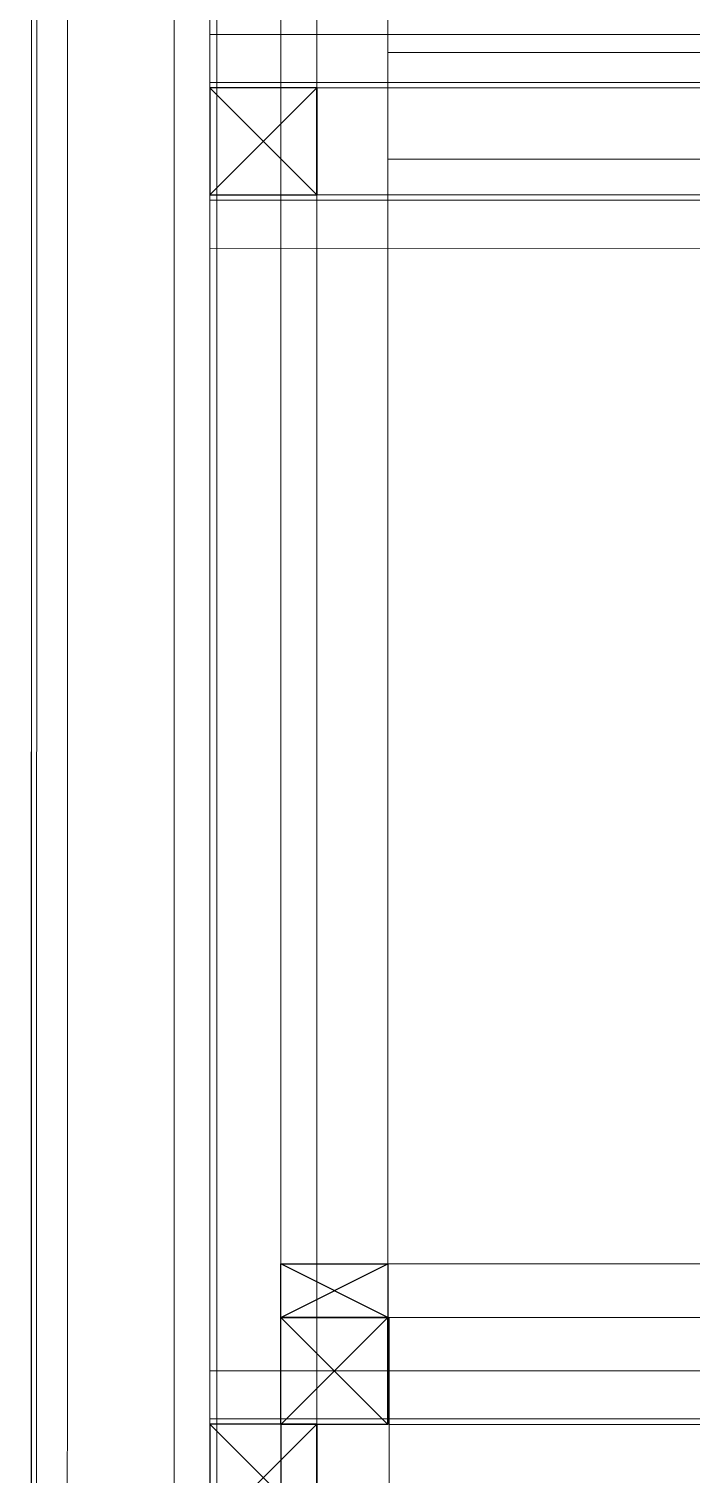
# Model space of a CAD drawing. Header units: millimetres. Extents: x -159872 to 386485, y -250577 to 158966.
# Drawn here: x 368140.5 to 368326.4, y 12854.4 to 13260 of the extents above; entities that cross this region are included whole.
import ezdxf

# ---------------------------------------------------------------- set-up
doc = ezdxf.new("R2010")
doc.units = ezdxf.units.MM
for name, color, linetype, lineweight in [('LDS-equipment-kitchen equipment', 3, 'Continuous', 13), ('WS-Fabs', 252, 'Continuous', 13), ('WS-FRAME HIDDEN', 68, 'Continuous', 5)]:
    doc.layers.add(name, color=color, linetype=linetype, lineweight=lineweight)

# ---------------------------------------------------------------- blocks, each defined once
blk = doc.blocks.new('30 X 30 HIDDEN SECTION_3')
at = {"layer": 'WS-FRAME HIDDEN', "color": 7, "lineweight": 25}
blk.add_polyline3d([(0, -30, 0), (-30, -30, 0), (-30, 0, 0), (0, 0, 0), (0, -30, 0)], dxfattribs=at)
at = {"layer": 'WS-FRAME HIDDEN', "color": 7, "lineweight": 25, "transparency": 33554687}
for points in [[(-30, 0, 0), (0, -30, 0)], [(-30, -30, 0), (0, 0, 0)], [(-30, -30, 0), (0, -30, 0)]]:
    blk.add_polyline3d(points, dxfattribs=at)
blk = doc.blocks.new('30 x 15_1')
at = {"layer": 'WS-FRAME HIDDEN', "color": 7, "lineweight": 25}
blk.add_polyline3d([(0, 0, 0), (-15, 0, 0), (-15, 30, 0), (0, 30, 0), (0, 0, 0)], dxfattribs=at)
at = {"layer": 'WS-FRAME HIDDEN', "color": 7, "lineweight": 25, "transparency": 33554687}
for points in [[(-15, 30, 0), (0, 0, 0)], [(-15, 0, 0), (0, 30, 0)]]:
    blk.add_polyline3d(points, dxfattribs=at)
blk = doc.blocks.new('Group-326')
at = {"layer": 'LDS-equipment-kitchen equipment', "color": 7, "lineweight": 5}
blk.add_line((307467.79, 50095.92), (307467.8, 44196.24), dxfattribs=at)
at = {"layer": 'LDS-equipment-kitchen equipment', "color": 7, "linetype": 'Continuous', "lineweight": 5, "flags": 128}
for points in [[(307519.78, 47537.99), (307519.77, 50085.92), (307507.77, 50085.92), (307507.78, 47537.99), (307519.78, 47537.99)], [(307537.77, 50085.92), (307537.72, 44206.23), (307519.72, 44206.23), (307519.77, 50085.92), (307537.77, 50085.92)]]:
    blk.add_lwpolyline(points, close=True, dxfattribs=at)
at = {"layer": 'LDS-equipment-kitchen equipment', "color": 7, "lineweight": 5, "flags": 128}
for points in [[(307537.77, 50055.92), (307537.77, 49370.92), (307567.77, 49370.92), (307567.77, 50055.92), (307537.77, 50055.92)], [(307567.77, 49680.92), (307567.77, 49710.92), (308332.79, 49710.91), (308332.79, 49680.92), (307567.77, 49680.92)], [(307567.77, 49355.92), (307567.77, 49370.93), (308332.78, 49370.92), (308332.78, 49355.92), (307567.77, 49355.92)], [(307568.09, 49355.91), (307568.09, 49325.91), (308332.8, 49325.92), (308332.8, 49355.92), (307568.09, 49355.91)], [(307568.09, 48585.94), (307568.09, 49325.92), (307537.8, 49325.98), (307537.78, 48585.94), (307568.09, 48585.94)]]:
    blk.add_lwpolyline(points, close=True, dxfattribs=at)
at = {"layer": 'LDS-equipment-kitchen equipment', "color": 7, "extrusion": (0, 0, -1), "xscale": -1, "rotation": 270.0000000053317}
for name, p in [('30 x 15_1', (-307567.77, 49370.92)), ('30 X 30 HIDDEN SECTION_3', (-307537.77, 49355.92))]:
    blk.add_blockref(name, p, dxfattribs=at)
blk = doc.blocks.new('A$C7a11c87d')
at = {"layer": 'WS-Fabs', "color": 7, "lineweight": 5, "transparency": 33554687}
for points in [[(-177.98, 400.82, 0), (5701.67, 400.06, 0)], [(5700.16, 398.56, 0), (-176.48, 399.34, 0)]]:
    blk.add_polyline3d(points, dxfattribs=at)
at = {"layer": 'WS-Fabs', "color": 7, "lineweight": 5}
for points in [[(4941.61, 350.04, 0), (4943.11, 350.04, 0), (4943.09, 15.04, 0), (4941.59, 15.04, 0), (4941.61, 350.04, 0)], [(4941.61, 350.04, 0), (4956.61, 350.04, 0), (4956.59, 20.04, 0)], [(4941.59, 15.04, 0), (4941.61, 350.04, 0)], [(5286.61, 350.02, 0), (5271.61, 350.03, 0), (5271.59, 20.03, 0)], [(5286.59, 15.02, 0), (5286.61, 350.02, 0)], [(5286.61, 350.02, 0), (5285.11, 350.02, 0), (5285.09, 15.02, 0), (5286.59, 15.02, 0), (5286.61, 350.02, 0)], [(5316.61, 350.02, 0), (5318.11, 350.02, 0), (5318.09, 15.02, 0), (5316.59, 15.02, 0), (5316.61, 350.02, 0)], [(5316.61, 350.02, 0), (5331.61, 350.02, 0), (5331.59, 20.02, 0)], [(5316.59, 15.02, 0), (5316.61, 350.02, 0)]]:
    blk.add_polyline3d(points, dxfattribs=at)
at = {"layer": 'WS-FRAME HIDDEN', "color": 7, "lineweight": 5}
for points in [[(5691.61, 350.02, 0), (2661.61, 350.18, 0), (2661.62, 390.17, 0), (5691.62, 389.99, 0), (5691.61, 350.02, 0)], [(4941.61, 350.04, 0), (5661.61, 350, 0), (5661.61, 320, 0), (4941.61, 320.04, 0), (4941.61, 350.04, 0)]]:
    blk.add_polyline3d(points, dxfattribs=at)
at = {"layer": 'WS-FRAME HIDDEN', "color": 7, "extrusion": (0, 0, -1), "rotation": 0.003365612959873085}
for p in [(-4911.61, 350.05), (-5286.61, 350.02)]:
    blk.add_blockref('30 X 30 HIDDEN SECTION_3', p, dxfattribs=at)
blk = doc.blocks.new('Group-338')
at = {"layer": 'LDS-equipment-kitchen equipment'}
blk.add_blockref('Group-326', (0, 0), dxfattribs=at)
at = {"layer": 'LDS-equipment-kitchen equipment', "rotation": 89.9999999946682}
blk.add_blockref('A$C7a11c87d', (307867.85, 44384.33), dxfattribs=at)

msp = doc.modelspace()

# ---------------------------------------------------------------- block references
at = {"layer": 'LDS-equipment-kitchen equipment', "color": 7}
msp.add_blockref('Group-338', (60673.51323, -36457.51522), dxfattribs=at)

doc.saveas('drawing.dxf')
